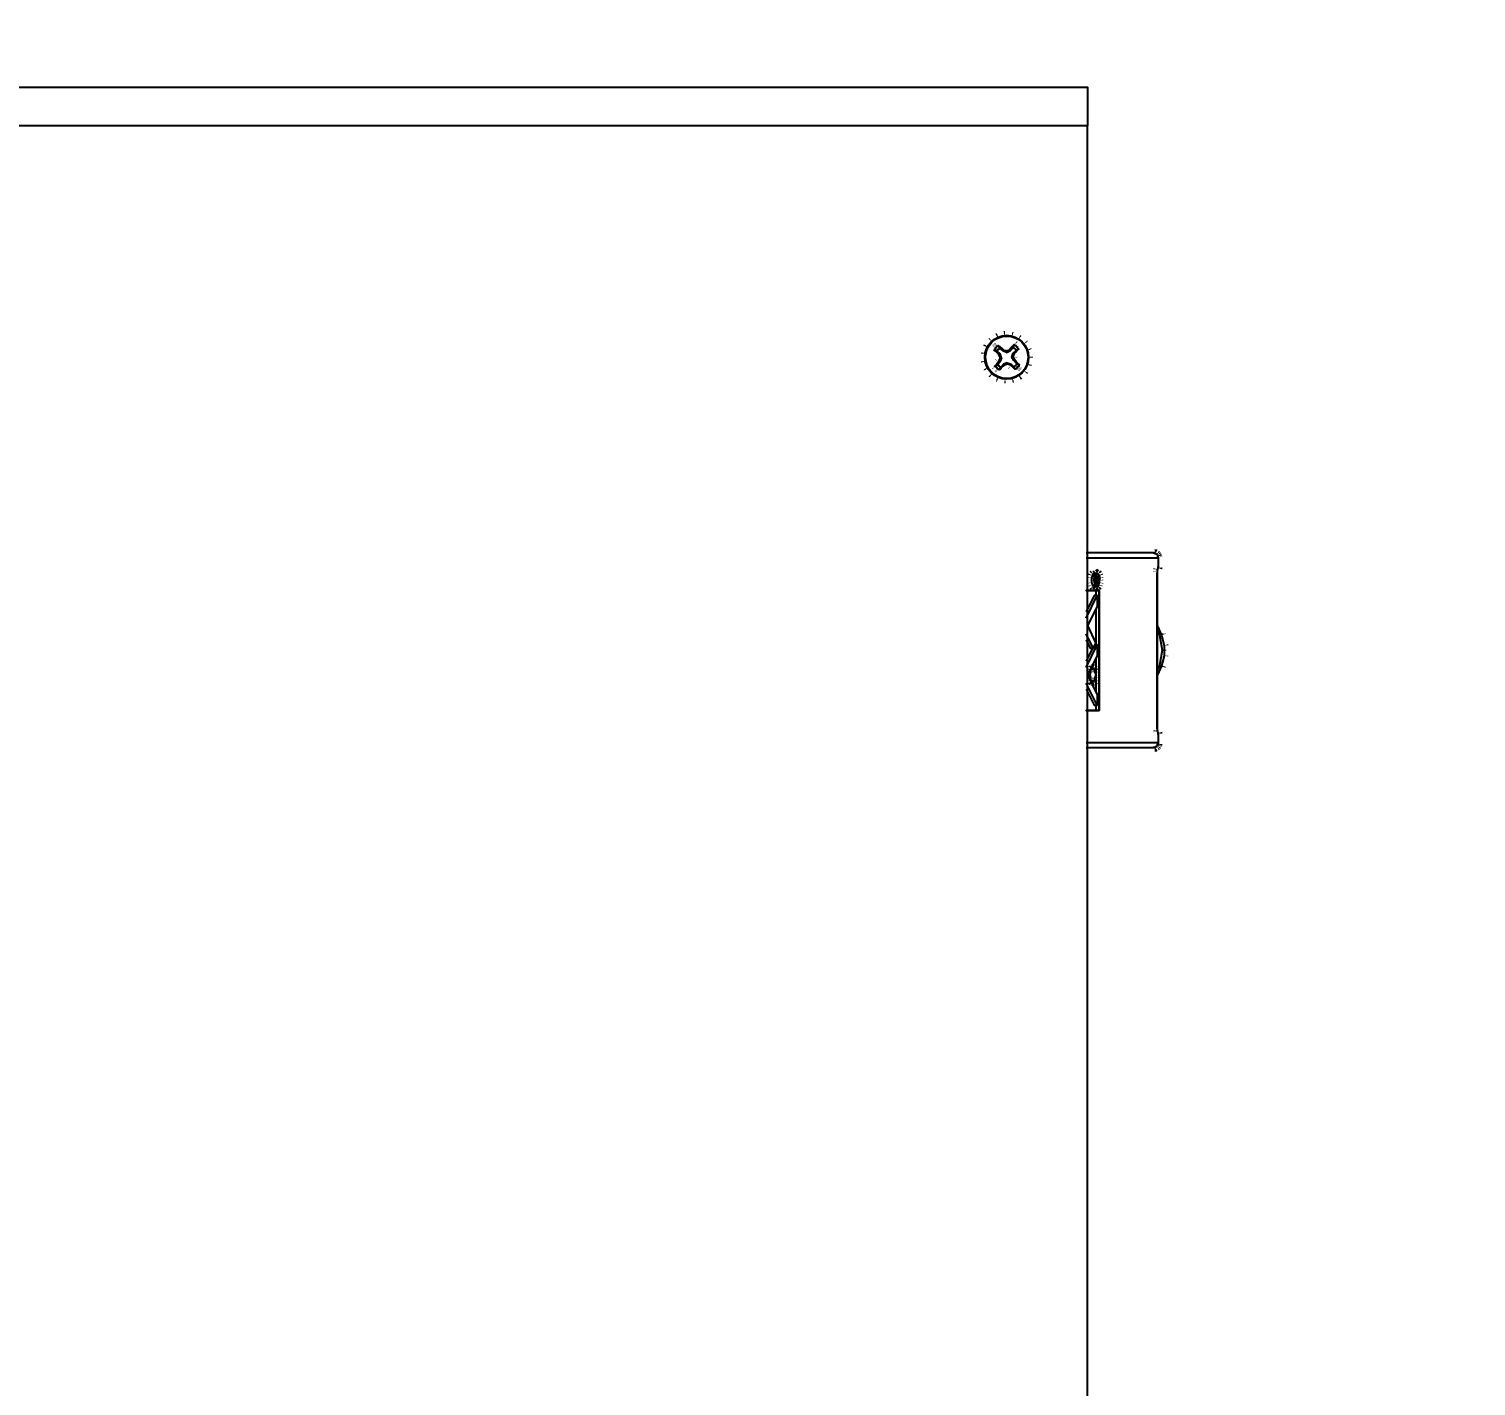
# Model space of a CAD drawing. Header units: feet. Extents: x -159 to 1687, y -48 to 1556.
# Drawn here: x 507.02 to 517.37, y 818.62 to 828.34 of the extents above; entities that cross this region are included whole.
import ezdxf
from ezdxf import colors
from ezdxf.entities.mleader import LeaderData, LeaderLine
from ezdxf.math import Vec2, Vec3

# ---------------------------------------------------------------- set-up
doc = ezdxf.new("R2010")
doc.units = ezdxf.units.FT
doc.header["$MEASUREMENT"] = 0
for name, color, linetype in [('9417_1-3$0$M25-UNISTRUT', 94, 'Continuous'), ('G-ANNO-TEXT', 1, 'Continuous'), ('PDF_Geometry', 7, 'Continuous'), ('PDF_Solid Fills', 7, 'Continuous')]:
    doc.layers.add(name, color=color, linetype=linetype)
doc.styles.add('NEI-A', font='arial.ttf')

# ---------------------------------------------------------------- blocks, each defined once
blk = doc.blocks.new('SCADA EQPMT LID LG')
at = {"layer": 'PDF_Geometry', "lineweight": 25}
for points in [[(-7.154, 17.53), (7.076, 17.53), (7.076, 17.254), (-7.154, 17.254)], [(7.546, 14.196), (7.556, 14.196), (7.561, 14.191), (7.571, 14.186), (7.576, 14.181), (7.576, 14.172), (7.581, 14.162), (7.581, 14.167), (7.581, 14.176), (7.576, 14.181), (7.571, 14.186), (7.556, 14.191)], [(7.124, 14), (7.129, 14.019), (7.129, 14.034), (7.139, 14.044), (7.144, 14.049), (7.149, 14.044), (7.154, 14.034), (7.159, 14.019), (7.159, 14), (7.159, 13.985), (7.154, 13.97), (7.149, 13.961), (7.144, 13.956), (7.139, 13.961), (7.129, 13.97), (7.129, 13.985)], [(7.124, 14), (7.129, 14.019), (7.129, 14.034), (7.139, 14.044), (7.144, 14.049), (7.149, 14.044), (7.154, 14.034), (7.159, 14.019), (7.159, 14), (7.159, 13.985), (7.154, 13.966), (7.149, 13.956), (7.144, 13.956), (7.139, 13.956), (7.129, 13.966), (7.129, 13.985)], [(7.134, 13.995), (7.134, 13.98), (7.154, 13.98), (7.154, 13.985), (7.144, 13.985), (7.144, 13.99), (7.154, 14.01), (7.154, 14.019), (7.144, 13.995)], [(7.159, 13.068), (7.159, 13.926), (7.066, 13.926), (7.159, 13.926), (7.159, 13.068), (7.066, 13.068)], [(7.095, 13.323), (7.1, 13.342), (7.1, 13.357), (7.11, 13.367), (7.115, 13.372), (7.12, 13.367), (7.129, 13.357), (7.129, 13.342), (7.134, 13.323), (7.129, 13.303), (7.129, 13.288), (7.12, 13.279), (7.115, 13.274), (7.11, 13.279), (7.1, 13.288), (7.1, 13.303)], [(7.581, 12.837), (7.581, 12.827), (7.581, 12.822), (7.576, 12.817), (7.571, 12.813), (7.556, 12.803), (7.546, 12.803), (7.556, 12.803), (7.561, 12.803), (7.571, 12.813), (7.576, 12.817), (7.576, 12.822)]]:
    blk.add_lwpolyline(points, close=True, dxfattribs=at)
for points in [[(-1.227, 0.603), (7.309, 0.603), (7.363, 0.608), (7.422, 0.623), (7.471, 0.653), (7.515, 0.687), (7.554, 0.731), (7.579, 0.785), (7.593, 0.839), (7.603, 0.898), (7.076, 1.776), (7.076, 17.254)], [(6.407, 15.646), (6.411, 15.651), (6.416, 15.656), (6.416, 15.661), (6.421, 15.666), (6.426, 15.671), (6.426, 15.676), (6.431, 15.676), (6.436, 15.681), (6.441, 15.671), (6.446, 15.661), (6.47, 15.642)], [(6.461, 15.593), (6.451, 15.622), (6.441, 15.617), (6.436, 15.622), (6.431, 15.627), (6.426, 15.632), (6.421, 15.637), (6.416, 15.642), (6.411, 15.646), (6.407, 15.646), (6.426, 15.642), (6.451, 15.622)], [(6.426, 15.642), (6.426, 15.646), (6.431, 15.646), (6.431, 15.651), (6.436, 15.651), (6.436, 15.656), (6.441, 15.656), (6.446, 15.661)], [(6.47, 15.651), (6.475, 15.651), (6.48, 15.646), (6.485, 15.646), (6.49, 15.646), (6.495, 15.642), (6.495, 15.632), (6.47, 15.642), (6.47, 15.651), (6.47, 15.656), (6.465, 15.656), (6.461, 15.661), (6.456, 15.666), (6.451, 15.671), (6.446, 15.671), (6.441, 15.676), (6.436, 15.681)], [(6.495, 15.632), (6.524, 15.646), (6.519, 15.651), (6.524, 15.656), (6.524, 15.661), (6.529, 15.666), (6.534, 15.671), (6.539, 15.676), (6.544, 15.676), (6.544, 15.681), (6.549, 15.686), (6.544, 15.666), (6.524, 15.646)], [(6.495, 15.642), (6.5, 15.642), (6.5, 15.646), (6.505, 15.646), (6.51, 15.646), (6.514, 15.651), (6.519, 15.651)], [(6.534, 15.597), (6.544, 15.627), (6.554, 15.622), (6.554, 15.627), (6.559, 15.632), (6.564, 15.637), (6.568, 15.642), (6.573, 15.646), (6.578, 15.651), (6.583, 15.656), (6.578, 15.661), (6.573, 15.666), (6.573, 15.671), (6.568, 15.676), (6.564, 15.676), (6.559, 15.681), (6.554, 15.686), (6.549, 15.686)], [(6.544, 15.666), (6.549, 15.661), (6.554, 15.661), (6.559, 15.656), (6.559, 15.651), (6.564, 15.651), (6.564, 15.646)], [(6.583, 15.656), (6.573, 15.651), (6.564, 15.646), (6.544, 15.627)], [(6.446, 15.573), (6.446, 15.578), (6.446, 15.583), (6.451, 15.588), (6.451, 15.593), (6.461, 15.593), (6.451, 15.568), (6.446, 15.573), (6.441, 15.568), (6.436, 15.563), (6.431, 15.558), (6.426, 15.553), (6.426, 15.548), (6.421, 15.543), (6.416, 15.539), (6.411, 15.534), (6.416, 15.534), (6.421, 15.529), (6.426, 15.524), (6.426, 15.519), (6.431, 15.514), (6.436, 15.514), (6.441, 15.509), (6.446, 15.509)], [(6.411, 15.534), (6.421, 15.539), (6.431, 15.543), (6.451, 15.568)], [(6.456, 15.524), (6.451, 15.529), (6.446, 15.529), (6.446, 15.534), (6.441, 15.534), (6.441, 15.539), (6.436, 15.539), (6.431, 15.543)], [(6.451, 15.593), (6.451, 15.597), (6.446, 15.602), (6.446, 15.607), (6.446, 15.612), (6.441, 15.612), (6.441, 15.617)], [(6.5, 15.558), (6.475, 15.548), (6.48, 15.539), (6.475, 15.534), (6.47, 15.534), (6.465, 15.529), (6.461, 15.524), (6.456, 15.519), (6.456, 15.514), (6.451, 15.509), (6.446, 15.509), (6.456, 15.524), (6.475, 15.548)], [(6.5, 15.548), (6.495, 15.548), (6.49, 15.548), (6.49, 15.543), (6.485, 15.543), (6.48, 15.543), (6.48, 15.539)], [(6.524, 15.543), (6.519, 15.543), (6.514, 15.543), (6.51, 15.548), (6.505, 15.548), (6.5, 15.548), (6.5, 15.558), (6.529, 15.548), (6.524, 15.543), (6.529, 15.539), (6.534, 15.534), (6.539, 15.529), (6.544, 15.524), (6.549, 15.519), (6.554, 15.514), (6.559, 15.514), (6.554, 15.519), (6.549, 15.529), (6.529, 15.548)], [(6.588, 15.543), (6.583, 15.548), (6.578, 15.553), (6.573, 15.558), (6.568, 15.563), (6.564, 15.568), (6.559, 15.573), (6.554, 15.578), (6.549, 15.573), (6.534, 15.597), (6.544, 15.597), (6.544, 15.602), (6.549, 15.607), (6.549, 15.612), (6.549, 15.617), (6.554, 15.622)], [(6.544, 15.597), (6.544, 15.593), (6.549, 15.593), (6.549, 15.588), (6.549, 15.583), (6.554, 15.583), (6.554, 15.578)], [(6.549, 15.573), (6.568, 15.553), (6.588, 15.543), (6.583, 15.539), (6.583, 15.534), (6.578, 15.529), (6.573, 15.529), (6.573, 15.524), (6.568, 15.519), (6.564, 15.514), (6.559, 15.514)], [(6.568, 15.553), (6.568, 15.548), (6.564, 15.543), (6.559, 15.539), (6.554, 15.534), (6.549, 15.529)], [(7.546, 14.196), (7.066, 14.196)], [(7.066, 14.162), (7.581, 14.162), (7.581, 14.098), (7.576, 14.078), (7.571, 14.049), (7.576, 14.049), (7.576, 14.059), (7.576, 14.069), (7.576, 14.078), (7.581, 14.083)], [(7.576, 14.083), (7.581, 14.088), (7.581, 14.098), (7.581, 14.093), (7.581, 14.088)], [(7.581, 14.162), (7.581, 14.162)], [(7.581, 14.162), (7.581, 14.098)], [(7.581, 14.098), (7.581, 14.098)], [(7.144, 14.049), (7.12, 14.049), (7.115, 14.044), (7.11, 14.034), (7.105, 14.019), (7.105, 14), (7.105, 13.985), (7.11, 13.966), (7.115, 13.956), (7.12, 13.956), (7.144, 13.956)], [(7.134, 14.005), (7.124, 14.005)], [(7.154, 14.019), (7.129, 14.019), (7.129, 14.015), (7.139, 14.015)], [(7.129, 13.995), (7.134, 13.995), (7.134, 14), (7.134, 14.005), (7.134, 14.01), (7.134, 14.015), (7.139, 14.015), (7.144, 14.015), (7.144, 14.01), (7.144, 14.005), (7.144, 13.995), (7.144, 14.005), (7.139, 14.01), (7.134, 14.01), (7.134, 14.005), (7.134, 14), (7.134, 13.985), (7.144, 13.985), (7.144, 13.995)], [(7.139, 14.019), (7.134, 14.034)], [(7.571, 14.049), (7.571, 12.945)], [(7.576, 12.945), (7.576, 14.049)], [(7.066, 13.73), (7.144, 13.892), (7.124, 13.892), (7.066, 13.774)], [(7.144, 13.892), (7.144, 13.813), (7.075, 13.676), (7.134, 13.548), (7.134, 13.539)], [(7.134, 13.98), (7.129, 13.98)], [(7.134, 13.966), (7.134, 13.97), (7.139, 13.98)], [(7.134, 13.926), (7.134, 13.892)], [(7.134, 13.799), (7.134, 13.553)], [(7.576, 13.671), (7.605, 13.607), (7.625, 13.534), (7.625, 13.46), (7.605, 13.387), (7.576, 13.323)], [(7.066, 13.573), (7.095, 13.514), (7.115, 13.514), (7.066, 13.617)], [(7.576, 13.637), (7.591, 13.607), (7.61, 13.499), (7.591, 13.391), (7.576, 13.362)], [(7.066, 13.377), (7.144, 13.539), (7.144, 13.46), (7.075, 13.323), (7.075, 13.318)], [(7.11, 13.514), (7.066, 13.421)], [(7.115, 13.514), (7.134, 13.548)], [(7.144, 13.539), (7.129, 13.539)], [(7.115, 13.372), (7.1, 13.372)], [(7.134, 13.445), (7.134, 13.2)], [(7.066, 13.22), (7.124, 13.107), (7.144, 13.107), (7.066, 13.264)], [(7.075, 13.323), (7.144, 13.181), (7.144, 13.107)], [(7.1, 13.274), (7.115, 13.274)], [(7.134, 13.107), (7.134, 13.068)], [(7.576, 12.916), (7.581, 12.906), (7.581, 12.896), (7.581, 12.901), (7.581, 12.911), (7.576, 12.92), (7.576, 12.925), (7.576, 12.935), (7.576, 12.945), (7.571, 12.945), (7.576, 12.92), (7.581, 12.896), (7.581, 12.837), (7.066, 12.837)], [(7.581, 12.896), (7.581, 12.896)], [(7.581, 12.896), (7.581, 12.837)], [(7.066, 12.803), (7.546, 12.803)], [(7.581, 12.837), (7.581, 12.837)]]:
    blk.add_lwpolyline(points, dxfattribs=at)
for centre, radius in [((6.497, 15.597), 0.157), ((6.498, 15.597), 0.152)]:
    blk.add_circle(centre, radius, dxfattribs=at)
at = {"layer": 'PDF_Solid Fills', "lineweight": 25, "transparency": 33554559}
for points in [[(6.431, 15.74), (6.416, 15.764), (6.421, 15.769)], [(6.431, 15.74), (6.421, 15.769), (6.426, 15.769)], [(6.436, 15.735), (6.421, 15.759), (6.426, 15.759)], [(6.436, 15.735), (6.426, 15.759), (6.431, 15.764)], [(6.485, 15.754), (6.475, 15.784), (6.48, 15.784)], [(6.485, 15.745), (6.475, 15.774), (6.48, 15.774)], [(6.485, 15.754), (6.48, 15.784), (6.485, 15.784)], [(6.485, 15.745), (6.48, 15.774), (6.485, 15.774)], [(6.534, 15.75), (6.539, 15.779), (6.544, 15.779)], [(6.534, 15.75), (6.544, 15.779), (6.549, 15.779)], [(6.534, 15.745), (6.534, 15.774), (6.539, 15.769)], [(6.534, 15.745), (6.539, 15.769), (6.544, 15.769)], [(6.578, 15.725), (6.593, 15.75), (6.598, 15.745)], [(6.583, 15.73), (6.593, 15.754), (6.598, 15.754)], [(6.583, 15.73), (6.598, 15.754), (6.603, 15.75)], [(6.357, 15.671), (6.328, 15.681), (6.333, 15.686)], [(6.357, 15.671), (6.333, 15.686), (6.333, 15.691)], [(6.367, 15.666), (6.338, 15.681), (6.343, 15.686)], [(6.367, 15.666), (6.338, 15.676), (6.338, 15.681)], [(6.392, 15.71), (6.367, 15.73), (6.367, 15.735)], [(6.392, 15.71), (6.367, 15.735), (6.372, 15.735)], [(6.397, 15.705), (6.372, 15.725), (6.377, 15.73)], [(6.416, 15.661), (6.392, 15.681), (6.397, 15.681)], [(6.421, 15.666), (6.397, 15.686), (6.402, 15.686)], [(6.426, 15.671), (6.402, 15.691), (6.407, 15.691)], [(6.426, 15.646), (6.402, 15.661), (6.407, 15.661)], [(6.426, 15.676), (6.407, 15.696), (6.411, 15.696)], [(6.431, 15.676), (6.411, 15.7), (6.416, 15.7)], [(6.431, 15.651), (6.411, 15.666), (6.411, 15.671)], [(6.436, 15.651), (6.411, 15.671), (6.416, 15.671)], [(6.446, 15.661), (6.426, 15.681), (6.426, 15.686)], [(6.549, 15.661), (6.564, 15.686), (6.568, 15.686)], [(6.554, 15.686), (6.568, 15.71), (6.573, 15.71)], [(6.554, 15.686), (6.573, 15.71), (6.573, 15.705)], [(6.559, 15.651), (6.583, 15.676), (6.583, 15.671)], [(6.618, 15.691), (6.637, 15.71), (6.642, 15.705)], [(6.622, 15.696), (6.642, 15.715), (6.647, 15.715)], [(6.622, 15.696), (6.647, 15.715), (6.647, 15.71)], [(6.642, 15.646), (6.667, 15.661), (6.667, 15.656)], [(6.642, 15.646), (6.667, 15.656), (6.667, 15.651)], [(6.647, 15.651), (6.671, 15.661), (6.676, 15.661)], [(6.647, 15.651), (6.676, 15.661), (6.676, 15.656)], [(6.343, 15.622), (6.313, 15.627), (6.313, 15.632)], [(6.343, 15.622), (6.313, 15.622), (6.313, 15.627)], [(6.343, 15.568), (6.313, 15.558), (6.313, 15.563)], [(6.343, 15.568), (6.313, 15.563), (6.313, 15.568)], [(6.348, 15.622), (6.318, 15.627), (6.323, 15.632)], [(6.348, 15.622), (6.318, 15.622), (6.318, 15.627)], [(6.348, 15.573), (6.323, 15.563), (6.318, 15.563)], [(6.348, 15.573), (6.318, 15.563), (6.318, 15.568)], [(6.436, 15.563), (6.411, 15.583), (6.416, 15.583)], [(6.436, 15.539), (6.416, 15.519), (6.411, 15.519)], [(6.529, 15.539), (6.51, 15.514), (6.51, 15.519)], [(6.549, 15.588), (6.573, 15.602), (6.573, 15.597)], [(6.559, 15.539), (6.578, 15.519), (6.578, 15.514)], [(6.564, 15.543), (6.588, 15.524), (6.583, 15.524)], [(6.642, 15.548), (6.671, 15.543), (6.667, 15.539)], [(6.642, 15.548), (6.667, 15.539), (6.667, 15.534)], [(6.647, 15.597), (6.676, 15.602), (6.676, 15.597)], [(6.647, 15.597), (6.676, 15.597), (6.676, 15.593)], [(6.647, 15.548), (6.676, 15.543), (6.676, 15.539)], [(6.647, 15.548), (6.676, 15.539), (6.676, 15.534)], [(6.657, 15.597), (6.686, 15.602), (6.686, 15.597)], [(6.657, 15.597), (6.686, 15.597), (6.686, 15.593)], [(6.357, 15.519), (6.338, 15.504), (6.333, 15.504)], [(6.357, 15.519), (6.333, 15.504), (6.333, 15.509)], [(6.367, 15.524), (6.343, 15.504), (6.338, 15.509)], [(6.367, 15.524), (6.338, 15.509), (6.338, 15.514)], [(6.392, 15.48), (6.372, 15.455), (6.367, 15.46)], [(6.397, 15.485), (6.377, 15.465), (6.372, 15.465)], [(6.392, 15.48), (6.377, 15.455), (6.372, 15.455)], [(6.397, 15.485), (6.382, 15.46), (6.377, 15.465)], [(6.416, 15.534), (6.397, 15.514), (6.392, 15.514)], [(6.431, 15.514), (6.416, 15.494), (6.411, 15.494)], [(6.436, 15.514), (6.421, 15.489), (6.416, 15.489)], [(6.441, 15.46), (6.426, 15.431), (6.421, 15.436)], [(6.436, 15.45), (6.426, 15.421), (6.421, 15.426)], [(6.441, 15.46), (6.431, 15.431), (6.426, 15.431)], [(6.451, 15.529), (6.436, 15.504), (6.431, 15.504)], [(6.485, 15.445), (6.485, 15.416), (6.48, 15.416)], [(6.485, 15.44), (6.485, 15.411), (6.48, 15.411)], [(6.485, 15.445), (6.49, 15.416), (6.485, 15.416)], [(6.485, 15.44), (6.49, 15.411), (6.485, 15.411)], [(6.534, 15.45), (6.549, 15.426), (6.544, 15.421)], [(6.534, 15.45), (6.544, 15.421), (6.539, 15.421)], [(6.539, 15.445), (6.549, 15.416), (6.544, 15.416)], [(6.539, 15.445), (6.544, 15.416), (6.539, 15.416)], [(6.554, 15.534), (6.573, 15.509), (6.568, 15.509)], [(6.568, 15.519), (6.588, 15.499), (6.588, 15.494)], [(6.573, 15.529), (6.598, 15.509), (6.598, 15.504)], [(6.573, 15.524), (6.593, 15.504), (6.593, 15.499)], [(6.578, 15.529), (6.603, 15.514), (6.603, 15.509)], [(6.583, 15.534), (6.608, 15.519), (6.603, 15.519)], [(6.583, 15.47), (6.603, 15.45), (6.598, 15.445)], [(6.583, 15.47), (6.598, 15.445), (6.593, 15.445)], [(6.583, 15.465), (6.608, 15.445), (6.603, 15.44)], [(6.583, 15.465), (6.603, 15.44), (6.598, 15.436)], [(6.618, 15.504), (6.642, 15.489), (6.642, 15.485)], [(6.618, 15.504), (6.642, 15.485), (6.637, 15.485)], [(6.622, 15.499), (6.652, 15.485), (6.647, 15.48)], [(6.622, 15.499), (6.647, 15.48), (6.642, 15.48)], [(7.556, 14.196), (7.561, 14.221), (7.556, 14.226)], [(7.556, 14.191), (7.576, 14.221), (7.571, 14.221)], [(7.556, 14.191), (7.571, 14.221), (7.561, 14.221)], [(7.556, 14.196), (7.566, 14.221), (7.561, 14.221)], [(7.561, 14.191), (7.576, 14.216), (7.571, 14.221)], [(7.571, 14.186), (7.591, 14.206), (7.591, 14.211)], [(7.571, 14.186), (7.591, 14.211), (7.586, 14.211)], [(7.571, 14.186), (7.591, 14.206), (7.586, 14.211)], [(7.571, 14.186), (7.591, 14.201), (7.591, 14.206)], [(7.576, 14.181), (7.6, 14.196), (7.6, 14.201)], [(7.576, 14.181), (7.6, 14.201), (7.595, 14.201)], [(7.576, 14.181), (7.6, 14.191), (7.6, 14.196)], [(7.576, 14.181), (7.6, 14.196), (7.595, 14.196)], [(7.581, 14.176), (7.605, 14.186), (7.605, 14.191)], [(7.576, 14.078), (7.546, 14.083), (7.546, 14.088)], [(7.576, 14.172), (7.605, 14.181), (7.605, 14.186)], [(7.576, 14.172), (7.605, 14.176), (7.605, 14.181)], [(7.581, 14.167), (7.61, 14.172), (7.61, 14.176)], [(7.581, 14.088), (7.61, 14.083), (7.61, 14.093)], [(7.581, 14.088), (7.61, 14.078), (7.61, 14.083)], [(7.105, 14.019), (7.075, 14.024), (7.075, 14.019)], [(7.105, 13.985), (7.075, 13.98), (7.075, 13.975)], [(7.11, 14.034), (7.085, 14.049), (7.08, 14.044)], [(7.11, 14.034), (7.08, 14.044), (7.08, 14.039)], [(7.115, 14.044), (7.095, 14.069), (7.09, 14.059)], [(7.115, 14.044), (7.1, 14.069), (7.095, 14.069)], [(7.124, 14), (7.095, 14), (7.095, 14.005)], [(7.124, 14), (7.095, 14), (7.095, 14.005)], [(7.129, 14.019), (7.1, 14.019), (7.1, 14.024)], [(7.129, 14.019), (7.1, 14.019), (7.1, 14.024)], [(7.129, 13.985), (7.1, 13.975), (7.1, 13.98)], [(7.129, 13.985), (7.1, 13.975), (7.1, 13.98)], [(7.129, 14.034), (7.105, 14.044), (7.105, 14.049)], [(7.129, 14.034), (7.105, 14.044), (7.105, 14.049)], [(7.129, 14.034), (7.105, 14.039), (7.105, 14.044)], [(7.129, 14.034), (7.105, 14.039), (7.105, 14.044)], [(7.134, 14.01), (7.105, 14.015), (7.105, 14.019)], [(7.134, 14.005), (7.105, 14.01), (7.105, 14.015)], [(7.139, 14.044), (7.11, 14.059), (7.115, 14.069)], [(7.139, 14.044), (7.11, 14.059), (7.115, 14.064)], [(7.134, 14.015), (7.11, 14.029), (7.115, 14.034)], [(7.139, 14.01), (7.11, 14.024), (7.115, 14.029)], [(7.134, 14.015), (7.11, 14.024), (7.11, 14.029)], [(7.134, 14.01), (7.11, 14.015), (7.11, 14.019)], [(7.139, 14.044), (7.115, 14.064), (7.124, 14.069)], [(7.139, 14.044), (7.115, 14.069), (7.124, 14.069)], [(7.139, 14.015), (7.115, 14.034), (7.12, 14.039)], [(7.139, 14.01), (7.115, 14.029), (7.12, 14.034)], [(7.139, 14.015), (7.124, 13.99), (7.115, 14)], [(7.139, 14.01), (7.124, 13.985), (7.115, 13.995)], [(7.139, 14.01), (7.115, 13.995), (7.115, 14)], [(7.139, 14.015), (7.12, 14.039), (7.129, 14.044)], [(7.139, 14.01), (7.12, 14.034), (7.124, 14.039)], [(7.139, 14.01), (7.124, 14.039), (7.134, 14.039)], [(7.144, 14.049), (7.129, 14.073), (7.144, 14.083)], [(7.144, 14.049), (7.129, 14.073), (7.144, 14.078)], [(7.144, 14.049), (7.149, 14.019), (7.134, 14.019)], [(7.144, 14.049), (7.149, 14.019), (7.134, 14.019)], [(7.134, 14.034), (7.164, 14.039), (7.164, 14.044)], [(7.134, 14.034), (7.164, 14.044), (7.159, 14.044)], [(7.134, 14.015), (7.164, 14), (7.159, 14)], [(7.144, 13.956), (7.134, 13.985), (7.149, 13.985)], [(7.144, 13.956), (7.134, 13.985), (7.149, 13.985)], [(7.139, 14.015), (7.154, 14.039), (7.164, 14.039)], [(7.139, 14.015), (7.164, 14.039), (7.169, 14.029)], [(7.139, 14.01), (7.154, 14.039), (7.159, 14.034)], [(7.139, 14.01), (7.159, 14.034), (7.164, 14.024)], [(7.139, 14.019), (7.169, 14.024), (7.164, 14.024)], [(7.139, 14.01), (7.164, 14.024), (7.169, 14.019)], [(7.139, 14.01), (7.169, 14.015), (7.169, 14.01)], [(7.139, 14.015), (7.159, 13.995), (7.149, 13.99)], [(7.139, 14.01), (7.164, 13.995), (7.159, 13.99)], [(7.139, 14.01), (7.159, 13.99), (7.144, 13.985)], [(7.144, 14.049), (7.144, 14.083), (7.159, 14.073)], [(7.144, 14.049), (7.144, 14.078), (7.159, 14.073)], [(7.144, 14.015), (7.169, 14.029), (7.169, 14.024)], [(7.144, 14.015), (7.169, 14.024), (7.169, 14.019)], [(7.144, 14.01), (7.173, 14.019), (7.173, 14.015)], [(7.144, 14.005), (7.173, 14.01), (7.173, 14.005)], [(7.144, 14.005), (7.169, 14.01), (7.173, 14.005)], [(7.149, 14.044), (7.164, 14.069), (7.173, 14.064)], [(7.149, 14.044), (7.164, 14.069), (7.173, 14.069)], [(7.149, 14.044), (7.173, 14.069), (7.178, 14.059)], [(7.149, 14.044), (7.173, 14.064), (7.173, 14.059)], [(7.154, 14.034), (7.183, 14.049), (7.183, 14.044)], [(7.154, 14.034), (7.183, 14.049), (7.183, 14.044)], [(7.154, 14.034), (7.183, 14.044), (7.183, 14.039)], [(7.154, 14.034), (7.183, 14.044), (7.183, 14.039)], [(7.159, 14.019), (7.188, 14.024), (7.188, 14.019)], [(7.159, 14.019), (7.188, 14.024), (7.188, 14.019)], [(7.159, 14), (7.188, 14.005), (7.188, 14)], [(7.159, 14), (7.188, 14.005), (7.188, 14)], [(7.159, 13.985), (7.188, 13.98), (7.188, 13.975)], [(7.159, 13.985), (7.188, 13.98), (7.188, 13.975)], [(7.576, 14.078), (7.546, 14.083), (7.546, 14.078)], [(7.576, 14.059), (7.546, 14.059), (7.546, 14.064)], [(7.11, 13.966), (7.08, 13.961), (7.08, 13.956)], [(7.11, 13.966), (7.08, 13.956), (7.085, 13.956)], [(7.115, 13.956), (7.09, 13.941), (7.095, 13.936)], [(7.115, 13.956), (7.095, 13.936), (7.1, 13.931)], [(7.129, 13.97), (7.105, 13.956), (7.105, 13.961)], [(7.129, 13.966), (7.105, 13.956), (7.105, 13.961)], [(7.139, 13.961), (7.115, 13.936), (7.11, 13.946)], [(7.139, 13.956), (7.115, 13.936), (7.11, 13.941)], [(7.139, 13.961), (7.124, 13.931), (7.115, 13.936)], [(7.139, 13.956), (7.124, 13.931), (7.115, 13.936)], [(7.144, 13.956), (7.144, 13.921), (7.129, 13.931)], [(7.144, 13.956), (7.144, 13.921), (7.129, 13.926)], [(7.134, 13.97), (7.159, 13.956), (7.164, 13.961)], [(7.144, 13.956), (7.159, 13.931), (7.144, 13.921)], [(7.144, 13.956), (7.159, 13.926), (7.144, 13.921)], [(7.149, 13.961), (7.173, 13.946), (7.173, 13.936)], [(7.149, 13.961), (7.173, 13.936), (7.164, 13.931)], [(7.149, 13.956), (7.178, 13.941), (7.173, 13.936)], [(7.149, 13.956), (7.173, 13.936), (7.164, 13.931)], [(7.154, 13.97), (7.183, 13.961), (7.183, 13.956)], [(7.154, 13.966), (7.183, 13.961), (7.183, 13.956)], [(7.591, 13.607), (7.615, 13.622), (7.62, 13.617)], [(7.591, 13.607), (7.62, 13.617), (7.62, 13.612)], [(7.605, 13.607), (7.635, 13.622), (7.635, 13.617)], [(7.61, 13.499), (7.64, 13.504), (7.64, 13.499)], [(7.61, 13.499), (7.64, 13.499), (7.64, 13.495)], [(7.625, 13.534), (7.654, 13.544), (7.654, 13.539)], [(7.625, 13.534), (7.654, 13.539), (7.654, 13.534)], [(7.1, 13.357), (7.075, 13.367), (7.075, 13.372)], [(7.1, 13.357), (7.075, 13.362), (7.075, 13.367)], [(7.11, 13.367), (7.08, 13.382), (7.085, 13.387)], [(7.11, 13.367), (7.085, 13.387), (7.095, 13.391)], [(7.115, 13.372), (7.1, 13.396), (7.115, 13.406)], [(7.115, 13.372), (7.12, 13.342), (7.11, 13.342)], [(7.115, 13.372), (7.115, 13.406), (7.129, 13.396)], [(7.12, 13.367), (7.134, 13.391), (7.144, 13.387)], [(7.12, 13.367), (7.144, 13.387), (7.149, 13.382)], [(7.129, 13.357), (7.154, 13.372), (7.154, 13.367)], [(7.129, 13.357), (7.154, 13.367), (7.154, 13.362)], [(7.591, 13.391), (7.62, 13.387), (7.62, 13.382)], [(7.591, 13.391), (7.62, 13.382), (7.615, 13.377)], [(7.605, 13.387), (7.635, 13.382), (7.635, 13.377)], [(7.605, 13.387), (7.635, 13.377), (7.635, 13.372)], [(7.625, 13.46), (7.654, 13.46), (7.654, 13.455)], [(7.095, 13.323), (7.066, 13.318), (7.066, 13.323)], [(7.1, 13.342), (7.07, 13.342), (7.07, 13.347)], [(7.1, 13.303), (7.07, 13.298), (7.07, 13.303)], [(7.1, 13.288), (7.075, 13.274), (7.075, 13.279)], [(7.11, 13.279), (7.085, 13.254), (7.08, 13.264)], [(7.11, 13.279), (7.095, 13.249), (7.085, 13.254)], [(7.115, 13.274), (7.115, 13.239), (7.1, 13.249)], [(7.115, 13.274), (7.11, 13.303), (7.12, 13.303)], [(7.115, 13.274), (7.129, 13.249), (7.115, 13.239)], [(7.12, 13.279), (7.149, 13.264), (7.144, 13.254)], [(7.12, 13.279), (7.144, 13.254), (7.134, 13.249)], [(7.129, 13.342), (7.159, 13.347), (7.159, 13.342)], [(7.129, 13.303), (7.159, 13.303), (7.159, 13.298)], [(7.129, 13.288), (7.154, 13.279), (7.154, 13.274)], [(7.134, 13.323), (7.164, 13.323), (7.164, 13.318)], [(7.576, 12.925), (7.546, 12.92), (7.546, 12.925)], [(7.576, 12.92), (7.546, 12.911), (7.546, 12.916)], [(7.576, 12.92), (7.546, 12.916), (7.546, 12.911)], [(7.581, 12.906), (7.61, 12.911), (7.61, 12.916)], [(7.581, 12.901), (7.61, 12.906), (7.61, 12.911)], [(7.581, 12.906), (7.61, 12.906), (7.61, 12.911)], [(7.581, 12.901), (7.61, 12.901), (7.61, 12.906)], [(7.556, 12.803), (7.556, 12.773), (7.561, 12.773)], [(7.556, 12.803), (7.561, 12.773), (7.566, 12.773)], [(7.556, 12.803), (7.561, 12.773), (7.571, 12.773)], [(7.556, 12.803), (7.571, 12.773), (7.576, 12.778)], [(7.561, 12.803), (7.571, 12.778), (7.576, 12.778)], [(7.561, 12.803), (7.576, 12.778), (7.576, 12.783)], [(7.571, 12.813), (7.586, 12.788), (7.591, 12.788)], [(7.571, 12.813), (7.591, 12.788), (7.591, 12.793)], [(7.571, 12.813), (7.586, 12.783), (7.591, 12.788)], [(7.576, 12.822), (7.605, 12.808), (7.605, 12.813)], [(7.576, 12.822), (7.605, 12.813), (7.605, 12.817)], [(7.576, 12.817), (7.595, 12.798), (7.6, 12.803)], [(7.576, 12.817), (7.595, 12.793), (7.6, 12.798)], [(7.581, 12.827), (7.61, 12.817), (7.61, 12.822)], [(7.581, 12.827), (7.61, 12.822), (7.61, 12.827)], [(7.581, 12.822), (7.605, 12.808), (7.605, 12.813)]]:
    blk.add_solid(points, dxfattribs=at)

msp = doc.modelspace()

# ---------------------------------------------------------------- block references
at = {"layer": '9417_1-3$0$M25-UNISTRUT'}
msp.add_blockref('SCADA EQPMT LID LG', (507.51552, 810.38873), dxfattribs=at)

# ---------------------------------------------------------------- next in the draw order: leaders
at = {"layer": 'G-ANNO-TEXT'}
ml = msp.add_multileader_mtext('Standard', dxfattribs=at)
ml.set_content('\\A1;6 MOTOR CONTROL CABLE CONDUITS (TYP.)', color=256, style='NEI-A')
ml.set_leader_properties()
ml.build(insert=Vec2(0, 0))
ml.multileader.update_dxf_attribs({"dogleg_length": 0.36, "arrow_head_size": 0.125})
ctx = ml.context
ctx.base_point, ctx.char_height, ctx.arrow_head_size, ctx.landing_gap_size, ctx.plane_origin = Vec3(822.13293, 1038.01238), 1, 0.125, 0.0625, Vec3(370.13821, 525.74619)
notes = []
notes.append((ctx, [(0, (0, 0, 0), (0, 0), (1, 0), 1, [])]))
ctx.mtext.insert, ctx.mtext.width, ctx.mtext.flow_direction = Vec3(822.19543, 1038.65938), 17.7675237, 5
ctx.mtext.has_bg_fill, ctx.mtext.bg_color, ctx.mtext.bg_scale_factor, ctx.mtext.bg_transparency, ctx.mtext.use_window_bg_color = 1, -1073741824, 1.5, 0, 1
for ctx, leaders in notes:
    for number, flags, end, landing, length, lines in leaders:
        leader = LeaderData()
        leader.index, (leader.has_last_leader_line, leader.has_dogleg_vector, leader.attachment_direction) = number, flags
        leader.last_leader_point, leader.dogleg_vector, leader.dogleg_length = Vec3(end), Vec3(landing), length
        for number, points, colour, breaks in lines:
            line = LeaderLine()
            line.index, line.vertices, line.color, line.breaks = number, Vec3.list(points), colors.encode_raw_color(colour), breaks
            leader.lines.append(line)
        ctx.leaders.append(leader)

doc.saveas('drawing.dxf')
